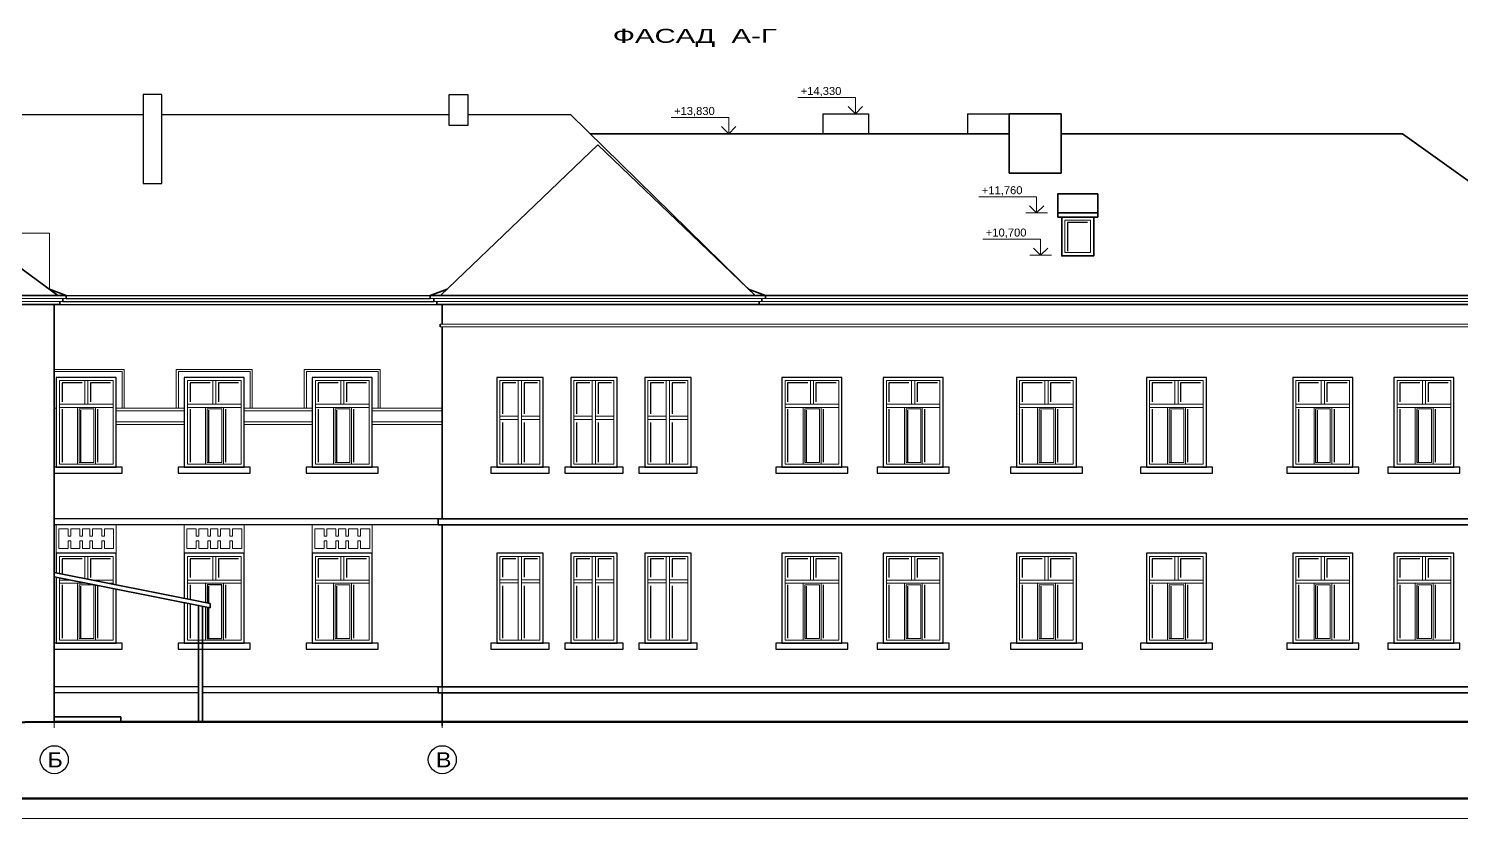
# Model space of a CAD drawing. Header units: millimetres. Extents: x 752233 to 2620908, y -654617 to -58944.
# Drawn here: x 1416703 to 1452518, y -312763 to -293011 of the extents above; entities that cross this region are included whole.
import ezdxf

# ---------------------------------------------------------------- set-up
doc = ezdxf.new("R2010")
doc.units = ezdxf.units.MM
doc.header["$LTSCALE"] = 90
doc.linetypes.add('DASHDOT', pattern=[25.4, 12.7, -6.35, 0, -6.35])
doc.layers.get('0').update_dxf_attribs({"lineweight": 15})
doc.layers.add('T', color=7, linetype='Continuous')
doc.styles.add('ar40', font='ar.shx', dxfattribs={"width": 0.8})
doc.styles.add('style2', font='ARIAL.TTF')

# ---------------------------------------------------------------- blocks, each defined once
blk = doc.blocks.new('otmet_tl')
at = {"color": 0, "linetype": 'ByBlock'}
for p, q in [((-16, 4.5), (0, 4.5)), ((0, 0), (0, 4.5)), ((-3, 0), (3, 0)), ((0, 0), (-2, 2)), ((2, 2), (0, 0))]:
    blk.add_line(p, q, dxfattribs=at)
at = {"color": 0, "linetype": 'ByBlock', "style": 'ar40', "width": 0.9}
blk.add_attdef('OTM', (-12.9, 5.7), '', height=2, dxfattribs=at)

msp = doc.modelspace()

# ---------------------------------------------------------------- linework, layer by layer
at = {"color": 250, "lineweight": 35}
for p, q in [((1411243.8, -295156), (1417436.1, -299682.9)), ((1441213.8, -296626.4), (1441213.8, -295140)), ((1441213.8, -295140), (1442513.8, -295140)), ((1442513.8, -295140), (1442513.8, -296626.4)), ((1430743, -295640), (1440173.8, -295640)), ((1435528.6, -295640), (1441213.8, -295640)), ((1442513.8, -295640), (1451043.8, -295640)), ((1442513.8, -295640), (1451043.8, -295640)), ((1451043.8, -295640), (1456695, -299682.9)), ((1430933.8, -295914.1), (1426996.2, -299682.9)), ((1430933.8, -295914.1), (1434860.7, -299682.9)), ((1441213.8, -296626.4), (1442513.8, -296626.4)), ((1404843.8, -299682.9), (1417643.8, -299682.9)), ((1417643.8, -299682.9), (1417220.9, -299525.6)), ((1417553.8, -299832.9), (1417553.8, -299757.9)), ((1417643.8, -299757.9), (1417643.8, -299682.9)), ((1426743.8, -299682.9), (1427166.8, -299525.6)), ((1426743.8, -299682.9), (1456943.8, -299682.9)), ((1426743.8, -299757.9), (1426743.8, -299682.9)), ((1426833.8, -299832.9), (1426833.8, -299757.9)), ((1435123.8, -299682.9), (1434700.9, -299525.6)), ((1435033.8, -299832.9), (1435033.8, -299757.9)), ((1435123.8, -299757.9), (1435123.8, -299682.9)), ((1405003.8, -299907.9), (1417483.8, -299907.9)), ((1417343.8, -310348), (1417343.8, -299907.9)), ((1417483.8, -299907.9), (1417483.8, -299832.9)), ((1426903.8, -299907.9), (1426903.8, -299832.9)), ((1426903.8, -299907.9), (1456783.8, -299907.9)), ((1427043.8, -300402.5), (1427043.8, -299907.9)), ((1434963.8, -299907.9), (1434963.8, -299832.9)), ((1426993.8, -300472.5), (1426993.8, -300402.5)), ((1427043.8, -305272.9), (1427043.8, -300472.5)), ((1426943.8, -305272.9), (1456743.8, -305272.9)), ((1426943.8, -305422.9), (1426943.8, -305272.9)), ((1426943.8, -305422.9), (1456743.8, -305422.9)), ((1427043.8, -309472.9), (1427043.8, -305422.9)), ((1421243.8, -307393), (1417343.8, -306616.9)), ((1421243.8, -307495), (1417343.8, -306718.9)), ((1420948, -310345.6), (1420948, -307436.1)), ((1421048, -310345.5), (1421048, -307456)), ((1421243.8, -307495), (1421243.8, -307393)), ((1426943.8, -309472.9), (1456743.8, -309472.9)), ((1426943.8, -309622.9), (1426943.8, -309472.9)), ((1426943.8, -309622.9), (1456743.8, -309622.9)), ((1427043.8, -309622.9), (1427043.8, -310448.9)), ((1419003.1, -310222.9), (1417343.8, -310222.9)), ((1419003.1, -310222.9), (1419003.1, -310345.4))]:
    msp.add_line(p, q, dxfattribs=at)
at = {"color": 250, "lineweight": 25}
for p, q in [((1412916.7, -295156), (1419564.3, -295156)), ((1420034.3, -295156), (1427213.8, -295156)), ((1427683.8, -295156), (1430250.1, -295156)), ((1430250.1, -295156), (1434860.7, -299682.9)), ((1440173.8, -295140), (1440173.8, -295640)), ((1440173.8, -295140), (1442213.8, -295140)), ((1417643.8, -299682.9), (1426743.8, -299682.9)), ((1417643.8, -299757.9), (1426743.8, -299757.9)), ((1417483.8, -299907.9), (1426903.8, -299907.9)), ((1417553.8, -299832.9), (1426833.8, -299832.9)), ((1426943.8, -305272.9), (1417343.8, -305272.9)), ((1426943.8, -305422.9), (1417343.8, -305422.9)), ((1420948, -309472.9), (1417343.8, -309472.9)), ((1420948, -309622.9), (1417343.8, -309622.9)), ((1426943.8, -309472.9), (1421048, -309472.9)), ((1426943.8, -309622.9), (1421048, -309622.9))]:
    msp.add_line(p, q, dxfattribs=at)
at = {"color": 7, "lineweight": 25}
for p, q in [((1436558.2, -295140), (1436558.2, -295640)), ((1436558.2, -295140), (1437698.2, -295140)), ((1437698.2, -295140), (1437698.2, -295640))]:
    msp.add_line(p, q, dxfattribs=at)
at = {"color": 250, "lineweight": 15}
for p, q in [((1417220.9, -298128.1), (1415309.2, -298128.1)), ((1417220.9, -298128.1), (1417220.9, -299525.6)), ((1404843.8, -299757.9), (1417643.8, -299757.9)), ((1426743.8, -299757.9), (1456943.8, -299757.9)), ((1404933.8, -299832.9), (1417553.8, -299832.9)), ((1426833.8, -299832.9), (1456853.8, -299832.9)), ((1456693.8, -300402.5), (1426993.8, -300402.5)), ((1456693.8, -300472.5), (1426993.8, -300472.5)), ((1418105.1, -301812.9), (1418105.1, -302404.1)), ((1418185.1, -301812.9), (1418185.1, -302404.1)), ((1421305.1, -301812.9), (1421305.1, -302404.1)), ((1421385.1, -301812.9), (1421385.1, -302404.1)), ((1424505.1, -301812.9), (1424505.1, -302404.1)), ((1424585.1, -301812.9), (1424585.1, -302404.1)), ((1428943.8, -301812.9), (1428943.8, -303902.9)), ((1429023.8, -301812.9), (1429023.8, -303902.9)), ((1430793.8, -301812.9), (1430793.8, -303902.9)), ((1430873.8, -301812.9), (1430873.8, -303902.9)), ((1432643.8, -301812.9), (1432643.8, -303902.9)), ((1432723.8, -301812.9), (1432723.8, -303902.9)), ((1436245.1, -301812.9), (1436245.1, -302404.1)), ((1436325.1, -301812.9), (1436325.1, -302404.1)), ((1438775.1, -301812.9), (1438775.1, -302404.1)), ((1438855.1, -301812.9), (1438855.1, -302404.1)), ((1442105.1, -301812.9), (1442105.1, -302404.1)), ((1442185.1, -301812.9), (1442185.1, -302404.1)), ((1445355.1, -301812.9), (1445355.1, -302404.1)), ((1445435.1, -301812.9), (1445435.1, -302404.1)), ((1449015.1, -301812.9), (1449015.1, -302404.1)), ((1449095.1, -301812.9), (1449095.1, -302404.1)), ((1451545.1, -301812.9), (1451545.1, -302404.1)), ((1451625.1, -301812.9), (1451625.1, -302404.1)), ((1417393.8, -302502.5), (1417343.8, -302502.5)), ((1418813.8, -302404.1), (1417473.8, -302404.1)), ((1418813.8, -302484.1), (1417473.8, -302484.1)), ((1419093.8, -302502.5), (1418893.8, -302502.5)), ((1420593.8, -302502.5), (1418893.8, -302502.5)), ((1420593.8, -302572.5), (1418893.8, -302572.5)), ((1420593.8, -302502.5), (1420393.8, -302502.5)), ((1422013.8, -302404.1), (1420673.8, -302404.1)), ((1422013.8, -302484.1), (1420673.8, -302484.1)), ((1422293.8, -302502.5), (1422093.8, -302502.5)), ((1423793.8, -302502.5), (1422093.8, -302502.5)), ((1423793.8, -302572.5), (1422093.8, -302572.5)), ((1423793.8, -302502.5), (1423593.8, -302502.5)), ((1425213.8, -302404.1), (1423873.8, -302404.1)), ((1425213.8, -302484.1), (1423873.8, -302484.1)), ((1425493.8, -302502.5), (1425293.8, -302502.5)), ((1427043.8, -302502.5), (1425293.8, -302502.5)), ((1427043.8, -302572.5), (1425293.8, -302572.5)), ((1436953.8, -302404.1), (1435613.8, -302404.1)), ((1436953.8, -302484.1), (1435613.8, -302484.1)), ((1439483.8, -302404.1), (1438143.8, -302404.1)), ((1439483.8, -302484.1), (1438143.8, -302484.1)), ((1442813.8, -302404.1), (1441473.8, -302404.1)), ((1442813.8, -302484.1), (1441473.8, -302484.1)), ((1446063.8, -302404.1), (1444723.8, -302404.1)), ((1446063.8, -302484.1), (1444723.8, -302484.1)), ((1449723.8, -302404.1), (1448383.8, -302404.1)), ((1449723.8, -302484.1), (1448383.8, -302484.1)), ((1452253.8, -302404.1), (1450913.8, -302404.1)), ((1452253.8, -302484.1), (1450913.8, -302484.1)), ((1420593.8, -302842.5), (1418893.8, -302842.5)), ((1420593.8, -302912.5), (1418893.8, -302912.5)), ((1423793.8, -302842.5), (1422093.8, -302842.5)), ((1423793.8, -302912.5), (1422093.8, -302912.5)), ((1427043.8, -302842.5), (1425293.8, -302842.5)), ((1427043.8, -302912.5), (1425293.8, -302912.5)), ((1428943.8, -302707.5), (1428483.8, -302707.5)), ((1428943.8, -302787.5), (1428483.8, -302787.5)), ((1429483.8, -302707.5), (1429023.8, -302707.5)), ((1429483.8, -302787.5), (1429023.8, -302787.5)), ((1430793.8, -302707.5), (1430333.8, -302707.5)), ((1430793.8, -302787.5), (1430333.8, -302787.5)), ((1431333.8, -302707.5), (1430873.8, -302707.5)), ((1431333.8, -302787.5), (1430873.8, -302787.5)), ((1432643.8, -302707.5), (1432183.8, -302707.5)), ((1432643.8, -302787.5), (1432183.8, -302787.5)), ((1433183.8, -302707.5), (1432723.8, -302707.5)), ((1433183.8, -302787.5), (1432723.8, -302787.5)), ((1417687, -305519.4), (1417687, -305707.5)), ((1417687, -305707.5), (1417757.9, -305707.5)), ((1417687, -305821.2), (1417757.9, -305821.2)), ((1417687, -305821.2), (1417687, -306009.3)), ((1417757.9, -305519.4), (1417757.9, -305707.5)), ((1417757.9, -305821.2), (1417757.9, -306009.3)), ((1417985.6, -305519.4), (1417985.6, -305707.5)), ((1417985.6, -305707.5), (1418051.4, -305707.5)), ((1417985.6, -305821.2), (1418051.4, -305821.2)), ((1417985.6, -305821.2), (1417985.6, -306009.3)), ((1418051.4, -305519.4), (1418051.4, -305707.5)), ((1418051.4, -305821.2), (1418051.4, -306009.3)), ((1418236, -305519.4), (1418236, -305707.5)), ((1418301.8, -305707.5), (1418236, -305707.5)), ((1418301.8, -305821.2), (1418236, -305821.2)), ((1418236, -305821.2), (1418236, -306009.3)), ((1418301.8, -305519.4), (1418301.8, -305707.5)), ((1418301.8, -305821.2), (1418301.8, -306009.3)), ((1418529.5, -305519.4), (1418529.5, -305707.5)), ((1418600.4, -305707.5), (1418529.5, -305707.5)), ((1418600.4, -305821.2), (1418529.5, -305821.2)), ((1418529.5, -305821.2), (1418529.5, -306009.3)), ((1418600.4, -305519.4), (1418600.4, -305707.5)), ((1418600.4, -305821.2), (1418600.4, -306009.3)), ((1420887, -305519.4), (1420887, -305707.5)), ((1420887, -305707.5), (1420957.9, -305707.5)), ((1420887, -305821.2), (1420957.9, -305821.2)), ((1420887, -305821.2), (1420887, -306009.3)), ((1420957.9, -305519.4), (1420957.9, -305707.5)), ((1420957.9, -305821.2), (1420957.9, -306009.3)), ((1421185.6, -305519.4), (1421185.6, -305707.5)), ((1421185.6, -305707.5), (1421251.4, -305707.5)), ((1421185.6, -305821.2), (1421251.4, -305821.2)), ((1421185.6, -305821.2), (1421185.6, -306009.3)), ((1421251.4, -305519.4), (1421251.4, -305707.5)), ((1421251.4, -305821.2), (1421251.4, -306009.3)), ((1421436, -305519.4), (1421436, -305707.5)), ((1421501.8, -305707.5), (1421436, -305707.5)), ((1421501.8, -305821.2), (1421436, -305821.2)), ((1421436, -305821.2), (1421436, -306009.3)), ((1421501.8, -305519.4), (1421501.8, -305707.5)), ((1421501.8, -305821.2), (1421501.8, -306009.3)), ((1421729.5, -305519.4), (1421729.5, -305707.5)), ((1421800.4, -305707.5), (1421729.5, -305707.5)), ((1421800.4, -305821.2), (1421729.5, -305821.2)), ((1421729.5, -305821.2), (1421729.5, -306009.3)), ((1421800.4, -305519.4), (1421800.4, -305707.5)), ((1421800.4, -305821.2), (1421800.4, -306009.3)), ((1424087, -305519.4), (1424087, -305707.5)), ((1424087, -305707.5), (1424157.9, -305707.5)), ((1424087, -305821.2), (1424157.9, -305821.2)), ((1424087, -305821.2), (1424087, -306009.3)), ((1424157.9, -305519.4), (1424157.9, -305707.5)), ((1424157.9, -305821.2), (1424157.9, -306009.3)), ((1424385.6, -305519.4), (1424385.6, -305707.5)), ((1424385.6, -305707.5), (1424451.4, -305707.5)), ((1424385.6, -305821.2), (1424451.4, -305821.2)), ((1424385.6, -305821.2), (1424385.6, -306009.3)), ((1424451.4, -305519.4), (1424451.4, -305707.5)), ((1424451.4, -305821.2), (1424451.4, -306009.3)), ((1424636, -305519.4), (1424636, -305707.5)), ((1424701.8, -305707.5), (1424636, -305707.5)), ((1424701.8, -305821.2), (1424636, -305821.2)), ((1424636, -305821.2), (1424636, -306009.3)), ((1424701.8, -305519.4), (1424701.8, -305707.5)), ((1424701.8, -305821.2), (1424701.8, -306009.3)), ((1424929.5, -305519.4), (1424929.5, -305707.5)), ((1425000.4, -305707.5), (1424929.5, -305707.5)), ((1425000.4, -305821.2), (1424929.5, -305821.2)), ((1424929.5, -305821.2), (1424929.5, -306009.3)), ((1425000.4, -305519.4), (1425000.4, -305707.5)), ((1425000.4, -305821.2), (1425000.4, -306009.3)), ((1418105.1, -306212.9), (1418105.1, -306768.4)), ((1418185.1, -306212.9), (1418185.1, -306784.3)), ((1421305.1, -306212.9), (1421305.1, -306804.1)), ((1421385.1, -306212.9), (1421385.1, -306804.1)), ((1424505.1, -306212.9), (1424505.1, -306804.1)), ((1424585.1, -306212.9), (1424585.1, -306804.1)), ((1428943.8, -306212.9), (1428943.8, -308302.9)), ((1429023.8, -306212.9), (1429023.8, -308302.9)), ((1430793.8, -306212.9), (1430793.8, -308302.9)), ((1430873.8, -306212.9), (1430873.8, -308302.9)), ((1432643.8, -306212.9), (1432643.8, -308302.9)), ((1432723.8, -306212.9), (1432723.8, -308302.9)), ((1436245.1, -306212.9), (1436245.1, -306804.1)), ((1436325.1, -306212.9), (1436325.1, -306804.1)), ((1438775.1, -306212.9), (1438775.1, -306804.1)), ((1438855.1, -306212.9), (1438855.1, -306804.1)), ((1442105.1, -306212.9), (1442105.1, -306804.1)), ((1442185.1, -306212.9), (1442185.1, -306804.1)), ((1445355.1, -306212.9), (1445355.1, -306804.1)), ((1445435.1, -306212.9), (1445435.1, -306804.1)), ((1449015.1, -306212.9), (1449015.1, -306804.1)), ((1449095.1, -306212.9), (1449095.1, -306804.1)), ((1451545.1, -306212.9), (1451545.1, -306804.1)), ((1451625.1, -306212.9), (1451625.1, -306804.1)), ((1417772.3, -306804.1), (1417473.8, -306804.1)), ((1418174.3, -306884.1), (1417473.8, -306884.1)), ((1418813.8, -306804.1), (1418284.7, -306804.1)), ((1418813.8, -306884.1), (1418686.7, -306884.1)), ((1422013.8, -306804.1), (1420673.8, -306804.1)), ((1422013.8, -306884.1), (1420673.8, -306884.1)), ((1425213.8, -306804.1), (1423873.8, -306804.1)), ((1425213.8, -306884.1), (1423873.8, -306884.1)), ((1428943.8, -306795.3), (1428483.8, -306795.3)), ((1428943.8, -306875.3), (1428483.8, -306875.3)), ((1429483.8, -306795.3), (1429023.8, -306795.3)), ((1429483.8, -306875.3), (1429023.8, -306875.3)), ((1430793.8, -306795.3), (1430333.8, -306795.3)), ((1430793.8, -306875.3), (1430333.8, -306875.3)), ((1431333.8, -306795.3), (1430873.8, -306795.3)), ((1431333.8, -306875.3), (1430873.8, -306875.3)), ((1432643.8, -306795.3), (1432183.8, -306795.3)), ((1432643.8, -306875.3), (1432183.8, -306875.3)), ((1433183.8, -306795.3), (1432723.8, -306795.3)), ((1433183.8, -306875.3), (1432723.8, -306875.3)), ((1436953.8, -306804.1), (1435613.8, -306804.1)), ((1436953.8, -306884.1), (1435613.8, -306884.1)), ((1439483.8, -306804.1), (1438143.8, -306804.1)), ((1439483.8, -306884.1), (1438143.8, -306884.1)), ((1442813.8, -306804.1), (1441473.8, -306804.1)), ((1442813.8, -306884.1), (1441473.8, -306884.1)), ((1446063.8, -306804.1), (1444723.8, -306804.1)), ((1446063.8, -306884.1), (1444723.8, -306884.1)), ((1449723.8, -306804.1), (1448383.8, -306804.1)), ((1449723.8, -306884.1), (1448383.8, -306884.1)), ((1452253.8, -306804.1), (1450913.8, -306804.1)), ((1452253.8, -306884.1), (1450913.8, -306884.1))]:
    msp.add_line(p, q, dxfattribs=at)
at = {"color": 1, "linetype": 'DASHDOT', "ltscale": 0.9}
for p, q in [((1417343.8, -309470.1), (1417343.8, -310946.1)), ((1427043.8, -309470.1), (1427043.8, -310946.1))]:
    msp.add_line(p, q, dxfattribs=at)
at = {"color": 250, "lineweight": 60}
for p, q in [((1401787.5, -310531.2), (1417343.8, -310348)), ((1417343.8, -310348), (1421243.8, -310345.4)), ((1421243.8, -310345.4), (1457220.4, -310350.6))]:
    msp.add_line(p, q, dxfattribs=at)
at = {"color": 7, "lineweight": 50}
msp.add_line((1395782, -312263.1), (1480837.4, -312263.1), dxfattribs=at)
at = {"color": 250, "linetype": 'ByBlock', "ltscale": 4}
msp.add_line((1394982, -312763.1), (1481337.4, -312763.1), dxfattribs=at)
at = {"color": 250, "lineweight": 25}
for points in [[(1420034.3, -294656), (1419564.3, -294656), (1419564.3, -296881.5), (1420034.3, -296881.5)], [(1427683.8, -295430.5), (1427213.8, -295430.5), (1427213.8, -294656), (1427683.8, -294656)], [(1418893.8, -301732.9), (1417393.8, -301732.9), (1417393.8, -303982.9), (1418893.8, -303982.9)], [(1422093.8, -301732.9), (1420593.8, -301732.9), (1420593.8, -303982.9), (1422093.8, -303982.9)], [(1425293.8, -301732.9), (1423793.8, -301732.9), (1423793.8, -303982.9), (1425293.8, -303982.9)], [(1422243.8, -303982.9), (1420443.8, -303982.9), (1420443.8, -304132.9), (1422243.8, -304132.9)], [(1425443.8, -303982.9), (1423643.8, -303982.9), (1423643.8, -304132.9), (1425443.8, -304132.9)], [(1425293.8, -306132.9), (1423793.8, -306132.9), (1423793.8, -308382.9), (1425293.8, -308382.9)], [(1422243.8, -308382.9), (1420443.8, -308382.9), (1420443.8, -308532.9), (1422243.8, -308532.9)], [(1425443.8, -308382.9), (1423643.8, -308382.9), (1423643.8, -308532.9), (1425443.8, -308532.9)]]:
    msp.add_lwpolyline(points, close=True, dxfattribs=at)
at = {"color": 250, "lineweight": 35}
for points in [[(1443428.1, -297146.8), (1442428.1, -297146.8), (1442428.1, -297622), (1443428.1, -297622)], [(1443428.1, -297622), (1442428.1, -297622), (1442428.1, -297724.2), (1443428.1, -297724.2)], [(1443328.1, -297724.2), (1442528.1, -297724.2), (1442528.1, -298694.1), (1443328.1, -298694.1)]]:
    msp.add_lwpolyline(points, close=True, dxfattribs=at)
at = {"color": 250, "lineweight": 15}
for points in [[(1443248.1, -297804.2), (1442608.1, -297804.2), (1442608.1, -298614.1), (1443248.1, -298614.1)], [(1418813.8, -301812.9), (1417473.8, -301812.9), (1417473.8, -303902.9), (1418813.8, -303902.9)], [(1422013.8, -301812.9), (1420673.8, -301812.9), (1420673.8, -303902.9), (1422013.8, -303902.9)], [(1425213.8, -301812.9), (1423873.8, -301812.9), (1423873.8, -303902.9), (1425213.8, -303902.9)], [(1429483.8, -301812.9), (1428483.8, -301812.9), (1428483.8, -303902.9), (1429483.8, -303902.9)], [(1431333.8, -301812.9), (1430333.8, -301812.9), (1430333.8, -303902.9), (1431333.8, -303902.9)], [(1433183.8, -301812.9), (1432183.8, -301812.9), (1432183.8, -303902.9), (1433183.8, -303902.9)], [(1436953.8, -301812.9), (1435613.8, -301812.9), (1435613.8, -303902.9), (1436953.8, -303902.9)], [(1439483.8, -301812.9), (1438143.8, -301812.9), (1438143.8, -303902.9), (1439483.8, -303902.9)], [(1442813.8, -301812.9), (1441473.8, -301812.9), (1441473.8, -303902.9), (1442813.8, -303902.9)], [(1446063.8, -301812.9), (1444723.8, -301812.9), (1444723.8, -303902.9), (1446063.8, -303902.9)], [(1449723.8, -301812.9), (1448383.8, -301812.9), (1448383.8, -303902.9), (1449723.8, -303902.9)], [(1452253.8, -301812.9), (1450913.8, -301812.9), (1450913.8, -303902.9), (1452253.8, -303902.9)], [(1418372.1, -302484.1), (1417925.6, -302484.1), (1417925.6, -303902.9), (1418372.1, -303902.9)], [(1418332.1, -302524.1), (1417965.6, -302524.1), (1417965.6, -303862.9), (1418332.1, -303862.9)], [(1421572.1, -302484.1), (1421125.6, -302484.1), (1421125.6, -303902.9), (1421572.1, -303902.9)], [(1421532.1, -302524.1), (1421165.6, -302524.1), (1421165.6, -303862.9), (1421532.1, -303862.9)], [(1424772.1, -302484.1), (1424325.6, -302484.1), (1424325.6, -303902.9), (1424772.1, -303902.9)], [(1424732.1, -302524.1), (1424365.6, -302524.1), (1424365.6, -303862.9), (1424732.1, -303862.9)], [(1436512.1, -302484.1), (1436065.6, -302484.1), (1436065.6, -303902.9), (1436512.1, -303902.9)], [(1436472.1, -302524.1), (1436105.6, -302524.1), (1436105.6, -303862.9), (1436472.1, -303862.9)], [(1439042.1, -302484.1), (1438595.6, -302484.1), (1438595.6, -303902.9), (1439042.1, -303902.9)], [(1439002.1, -302524.1), (1438635.6, -302524.1), (1438635.6, -303862.9), (1439002.1, -303862.9)], [(1442372.1, -302484.1), (1441925.6, -302484.1), (1441925.6, -303902.9), (1442372.1, -303902.9)], [(1442332.1, -302524.1), (1441965.6, -302524.1), (1441965.6, -303862.9), (1442332.1, -303862.9)], [(1445622.1, -302484.1), (1445175.6, -302484.1), (1445175.6, -303902.9), (1445622.1, -303902.9)], [(1445582.1, -302524.1), (1445215.6, -302524.1), (1445215.6, -303862.9), (1445582.1, -303862.9)], [(1449282.1, -302484.1), (1448835.6, -302484.1), (1448835.6, -303902.9), (1449282.1, -303902.9)], [(1449242.1, -302524.1), (1448875.6, -302524.1), (1448875.6, -303862.9), (1449242.1, -303862.9)], [(1451812.1, -302484.1), (1451365.6, -302484.1), (1451365.6, -303902.9), (1451812.1, -303902.9)], [(1451772.1, -302524.1), (1451405.6, -302524.1), (1451405.6, -303862.9), (1451772.1, -303862.9)], [(1417393.8, -305422.9), (1418893.8, -305422.9), (1418893.8, -306132.9), (1417393.8, -306132.9)], [(1420593.8, -305422.9), (1422093.8, -305422.9), (1422093.8, -306132.9), (1420593.8, -306132.9)], [(1423793.8, -305422.9), (1425293.8, -305422.9), (1425293.8, -306132.9), (1423793.8, -306132.9)], [(1425213.8, -306212.9), (1423873.8, -306212.9), (1423873.8, -308302.9), (1425213.8, -308302.9)], [(1429483.8, -306212.9), (1428483.8, -306212.9), (1428483.8, -308302.9), (1429483.8, -308302.9)], [(1431333.8, -306212.9), (1430333.8, -306212.9), (1430333.8, -308302.9), (1431333.8, -308302.9)], [(1433183.8, -306212.9), (1432183.8, -306212.9), (1432183.8, -308302.9), (1433183.8, -308302.9)], [(1436953.8, -306212.9), (1435613.8, -306212.9), (1435613.8, -308302.9), (1436953.8, -308302.9)], [(1439483.8, -306212.9), (1438143.8, -306212.9), (1438143.8, -308302.9), (1439483.8, -308302.9)], [(1442813.8, -306212.9), (1441473.8, -306212.9), (1441473.8, -308302.9), (1442813.8, -308302.9)], [(1446063.8, -306212.9), (1444723.8, -306212.9), (1444723.8, -308302.9), (1446063.8, -308302.9)], [(1449723.8, -306212.9), (1448383.8, -306212.9), (1448383.8, -308302.9), (1449723.8, -308302.9)], [(1452253.8, -306212.9), (1450913.8, -306212.9), (1450913.8, -308302.9), (1452253.8, -308302.9)], [(1418332.1, -306924.1), (1417965.6, -306924.1), (1417965.6, -308262.9), (1418332.1, -308262.9)], [(1424772.1, -306884.1), (1424325.6, -306884.1), (1424325.6, -308302.9), (1424772.1, -308302.9)], [(1424732.1, -306924.1), (1424365.6, -306924.1), (1424365.6, -308262.9), (1424732.1, -308262.9)], [(1436512.1, -306884.1), (1436065.6, -306884.1), (1436065.6, -308302.9), (1436512.1, -308302.9)], [(1436472.1, -306924.1), (1436105.6, -306924.1), (1436105.6, -308262.9), (1436472.1, -308262.9)], [(1439042.1, -306884.1), (1438595.6, -306884.1), (1438595.6, -308302.9), (1439042.1, -308302.9)], [(1439002.1, -306924.1), (1438635.6, -306924.1), (1438635.6, -308262.9), (1439002.1, -308262.9)], [(1442372.1, -306884.1), (1441925.6, -306884.1), (1441925.6, -308302.9), (1442372.1, -308302.9)], [(1442332.1, -306924.1), (1441965.6, -306924.1), (1441965.6, -308262.9), (1442332.1, -308262.9)], [(1445622.1, -306884.1), (1445175.6, -306884.1), (1445175.6, -308302.9), (1445622.1, -308302.9)], [(1445582.1, -306924.1), (1445215.6, -306924.1), (1445215.6, -308262.9), (1445582.1, -308262.9)], [(1449282.1, -306884.1), (1448835.6, -306884.1), (1448835.6, -308302.9), (1449282.1, -308302.9)], [(1449242.1, -306924.1), (1448875.6, -306924.1), (1448875.6, -308262.9), (1449242.1, -308262.9)], [(1451812.1, -306884.1), (1451365.6, -306884.1), (1451365.6, -308302.9), (1451812.1, -308302.9)], [(1451772.1, -306924.1), (1451405.6, -306924.1), (1451405.6, -308262.9), (1451772.1, -308262.9)]]:
    msp.add_lwpolyline(points, close=True, dxfattribs=at)
at = {"color": 250, "lineweight": 30}
for points in [[(1443174, -297861.4), (1442670.8, -297861.4), (1442670.8, -298573.7)], [(1428881.1, -301870), (1428546.5, -301870), (1428546.5, -302643.5)], [(1429421.1, -301870), (1429086.5, -301870), (1429086.5, -302646.7)], [(1430731.1, -301870), (1430396.5, -301870), (1430396.5, -302643.5)], [(1431271.1, -301870), (1430936.5, -301870), (1430936.5, -302646.7)], [(1432581.1, -301870), (1432246.5, -301870), (1432246.5, -302643.5)], [(1433121.1, -301870), (1432786.5, -301870), (1432786.5, -302646.7)], [(1436179.8, -301870), (1435676.6, -301870), (1435676.6, -302342.3)], [(1436891.2, -301870), (1436385.3, -301870), (1436385.3, -302342.3)], [(1438709.8, -301870), (1438206.6, -301870), (1438206.6, -302342.3)], [(1439421.2, -301870), (1438915.3, -301870), (1438915.3, -302342.3)], [(1442039.8, -301870), (1441536.6, -301870), (1441536.6, -302342.3)], [(1442751.2, -301870), (1442245.3, -301870), (1442245.3, -302342.3)], [(1445289.8, -301870), (1444786.6, -301870), (1444786.6, -302342.3)], [(1446001.2, -301870), (1445495.3, -301870), (1445495.3, -302342.3)], [(1448949.8, -301870), (1448446.6, -301870), (1448446.6, -302342.3)], [(1449661.2, -301870), (1449155.3, -301870), (1449155.3, -302342.3)], [(1451479.8, -301870), (1450976.6, -301870), (1450976.6, -302342.3)], [(1452191.2, -301870), (1451685.3, -301870), (1451685.3, -302342.3)], [(1435676.6, -302526), (1435676.6, -303854.3)], [(1436142.3, -302557.4), (1436142.3, -303854.3)], [(1436564.8, -302526), (1436564.8, -303854.3)], [(1438206.6, -302526), (1438206.6, -303854.3)], [(1438672.3, -302557.4), (1438672.3, -303854.3)], [(1439094.8, -302526), (1439094.8, -303854.3)], [(1441536.6, -302526), (1441536.6, -303854.3)], [(1442002.3, -302557.4), (1442002.3, -303854.3)], [(1442424.8, -302526), (1442424.8, -303854.3)], [(1444786.6, -302526), (1444786.6, -303854.3)], [(1445252.3, -302557.4), (1445252.3, -303854.3)], [(1445674.8, -302526), (1445674.8, -303854.3)], [(1448446.6, -302526), (1448446.6, -303854.3)], [(1448912.3, -302557.4), (1448912.3, -303854.3)], [(1449334.8, -302526), (1449334.8, -303854.3)], [(1450976.6, -302526), (1450976.6, -303854.3)], [(1451442.3, -302557.4), (1451442.3, -303854.3)], [(1451864.8, -302526), (1451864.8, -303854.3)], [(1428546.5, -302860.7), (1428546.5, -303854.3)], [(1429086.5, -302861.3), (1429086.5, -303854.3)], [(1430396.5, -302860.7), (1430396.5, -303854.3)], [(1430936.5, -302861.3), (1430936.5, -303854.3)], [(1432246.5, -302860.7), (1432246.5, -303854.3)], [(1432786.5, -302861.3), (1432786.5, -303854.3)], [(1428881.1, -306270), (1428546.5, -306270), (1428546.5, -306731.3)], [(1429421.1, -306270), (1429086.5, -306270), (1429086.5, -306731.3)], [(1430731.1, -306270), (1430396.5, -306270), (1430396.5, -306731.3)], [(1431271.1, -306270), (1430936.5, -306270), (1430936.5, -306731.3)], [(1432581.1, -306270), (1432246.5, -306270), (1432246.5, -306731.3)], [(1433121.1, -306270), (1432786.5, -306270), (1432786.5, -306731.3)], [(1436179.8, -306270), (1435676.6, -306270), (1435676.6, -306742.3)], [(1436891.2, -306270), (1436385.3, -306270), (1436385.3, -306742.3)], [(1438709.8, -306270), (1438206.6, -306270), (1438206.6, -306742.3)], [(1439421.2, -306270), (1438915.3, -306270), (1438915.3, -306742.3)], [(1442039.8, -306270), (1441536.6, -306270), (1441536.6, -306742.3)], [(1442751.2, -306270), (1442245.3, -306270), (1442245.3, -306742.3)], [(1445289.8, -306270), (1444786.6, -306270), (1444786.6, -306742.3)], [(1446001.2, -306270), (1445495.3, -306270), (1445495.3, -306742.3)], [(1448949.8, -306270), (1448446.6, -306270), (1448446.6, -306742.3)], [(1449661.2, -306270), (1449155.3, -306270), (1449155.3, -306742.3)], [(1451479.8, -306270), (1450976.6, -306270), (1450976.6, -306742.3)], [(1452191.2, -306270), (1451685.3, -306270), (1451685.3, -306742.3)], [(1435676.6, -306926), (1435676.6, -308254.3)], [(1436564.8, -306926), (1436564.8, -308254.3)], [(1438206.6, -306926), (1438206.6, -308254.3)], [(1439094.8, -306926), (1439094.8, -308254.3)], [(1441536.6, -306926), (1441536.6, -308254.3)], [(1442424.8, -306926), (1442424.8, -308254.3)], [(1444786.6, -306926), (1444786.6, -308254.3)], [(1445674.8, -306926), (1445674.8, -308254.3)], [(1448446.6, -306926), (1448446.6, -308254.3)], [(1449334.8, -306926), (1449334.8, -308254.3)], [(1450976.6, -306926), (1450976.6, -308254.3)], [(1451864.8, -306926), (1451864.8, -308254.3)], [(1428546.5, -306948.5), (1428546.5, -308254.3)], [(1429086.5, -306948.5), (1429086.5, -308254.3)], [(1430396.5, -306948.5), (1430396.5, -308254.3)], [(1430936.5, -306948.5), (1430936.5, -308254.3)], [(1432246.5, -306948.5), (1432246.5, -308254.3)], [(1432786.5, -306948.5), (1432786.5, -308254.3)], [(1436142.3, -306957.4), (1436142.3, -308254.3)], [(1438672.3, -306957.4), (1438672.3, -308254.3)], [(1442002.3, -306957.4), (1442002.3, -308254.3)], [(1445252.3, -306957.4), (1445252.3, -308254.3)], [(1448912.3, -306957.4), (1448912.3, -308254.3)], [(1451442.3, -306957.4), (1451442.3, -308254.3)]]:
    msp.add_lwpolyline(points, dxfattribs=at)
at = {"color": 250, "lineweight": 15}
for points in [[(1419093.8, -302502.5), (1419093.8, -301532.9), (1417343.8, -301532.9)], [(1422293.8, -302502.5), (1422293.8, -301532.9), (1420393.8, -301532.9), (1420393.8, -302502.5)], [(1425493.8, -302502.5), (1425493.8, -301532.9), (1423593.8, -301532.9), (1423593.8, -302502.5)], [(1419037.1, -302502.5), (1419037.1, -301589.7), (1417343.8, -301589.7)], [(1422237.1, -302502.5), (1422237.1, -301589.7), (1420450.6, -301589.7), (1420450.6, -302502.5)], [(1425437.1, -302502.5), (1425437.1, -301589.7), (1423650.6, -301589.7), (1423650.6, -302502.5)], [(1417687, -306009.3), (1417459.7, -306009.3), (1417459.7, -305519.4), (1417687, -305519.4)], [(1417757.9, -305519.4), (1417985.6, -305519.4)], [(1418051.4, -305519.4), (1418236, -305519.4)], [(1418529.5, -305519.4), (1418301.8, -305519.4)], [(1418600.4, -306009.3), (1418828, -306009.3), (1418828, -305519.4), (1418600.4, -305519.4)], [(1420887, -306009.3), (1420659.7, -306009.3), (1420659.7, -305519.4), (1420887, -305519.4)], [(1420957.9, -305519.4), (1421185.6, -305519.4)], [(1421251.4, -305519.4), (1421436, -305519.4)], [(1421729.5, -305519.4), (1421501.8, -305519.4)], [(1421800.4, -306009.3), (1422028, -306009.3), (1422028, -305519.4), (1421800.4, -305519.4)], [(1424087, -306009.3), (1423859.7, -306009.3), (1423859.7, -305519.4), (1424087, -305519.4)], [(1424157.9, -305519.4), (1424385.6, -305519.4)], [(1424451.4, -305519.4), (1424636, -305519.4)], [(1424929.5, -305519.4), (1424701.8, -305519.4)], [(1425000.4, -306009.3), (1425228, -306009.3), (1425228, -305519.4), (1425000.4, -305519.4)], [(1418813.8, -306909.4), (1418813.8, -306212.9), (1417473.8, -306212.9), (1417473.8, -306642.8)], [(1417985.6, -306009.3), (1417757.9, -306009.3)], [(1418236, -306009.3), (1418051.4, -306009.3)], [(1418301.8, -306009.3), (1418529.5, -306009.3)], [(1420673.8, -307381.5), (1420673.8, -308302.9), (1422013.8, -308302.9), (1422013.8, -306212.9), (1420673.8, -306212.9), (1420673.8, -307279.6)], [(1421185.6, -306009.3), (1420957.9, -306009.3)], [(1421436, -306009.3), (1421251.4, -306009.3)], [(1421501.8, -306009.3), (1421729.5, -306009.3)], [(1424385.6, -306009.3), (1424157.9, -306009.3)], [(1424636, -306009.3), (1424451.4, -306009.3)], [(1424701.8, -306009.3), (1424929.5, -306009.3)], [(1417473.8, -306744.7), (1417473.8, -308302.9), (1418813.8, -308302.9), (1418813.8, -307011.4)], [(1418174.3, -306884.1), (1417925.6, -306884.1), (1417925.6, -308302.9), (1418372.1, -308302.9), (1418372.1, -306923.5)], [(1421125.6, -307471.4), (1421125.6, -308302.9), (1421572.1, -308302.9), (1421572.1, -306884.1), (1421125.6, -306884.1), (1421125.6, -307369.5)]]:
    msp.add_lwpolyline(points, dxfattribs=at)
at = {"color": 250, "lineweight": 25}
for points in [[(1418039.8, -301870), (1417536.6, -301870), (1417536.6, -302342.3)], [(1418751.2, -301870), (1418245.3, -301870), (1418245.3, -302342.3)], [(1421239.8, -301870), (1420736.6, -301870), (1420736.6, -302342.3)], [(1421951.2, -301870), (1421445.3, -301870), (1421445.3, -302342.3)], [(1424439.8, -301870), (1423936.6, -301870), (1423936.6, -302342.3)], [(1425151.2, -301870), (1424645.3, -301870), (1424645.3, -302342.3)], [(1417536.6, -302526), (1417536.6, -303854.3)], [(1418002.3, -302557.4), (1418002.3, -303854.3)], [(1418424.8, -302526), (1418424.8, -303854.3)], [(1420736.6, -302526), (1420736.6, -303854.3)], [(1421202.3, -302557.4), (1421202.3, -303854.3)], [(1421624.8, -302526), (1421624.8, -303854.3)], [(1423936.6, -302526), (1423936.6, -303854.3)], [(1424402.3, -302557.4), (1424402.3, -303854.3)], [(1424824.8, -302526), (1424824.8, -303854.3)], [(1417343.8, -304132.9), (1419043.8, -304132.9), (1419043.8, -303982.9), (1417343.8, -303982.9)], [(1418893.8, -306925.4), (1418893.8, -306132.9), (1417393.8, -306132.9), (1417393.8, -306626.9)], [(1420593.8, -307365.6), (1420593.8, -308382.9), (1422093.8, -308382.9), (1422093.8, -306132.9), (1420593.8, -306132.9), (1420593.8, -307263.6)], [(1418039.8, -306270), (1417536.6, -306270), (1417536.6, -306655.3)], [(1418751.2, -306270), (1418245.3, -306270), (1418245.3, -306742.3)], [(1421239.8, -306270), (1420736.6, -306270), (1420736.6, -306742.3)], [(1421951.2, -306270), (1421445.3, -306270), (1421445.3, -306742.3)], [(1424439.8, -306270), (1423936.6, -306270), (1423936.6, -306742.3)], [(1425151.2, -306270), (1424645.3, -306270), (1424645.3, -306742.3)], [(1417393.8, -306728.8), (1417393.8, -308382.9), (1418893.8, -308382.9), (1418893.8, -307027.3)], [(1417536.6, -306926), (1417536.6, -308254.3)], [(1418424.8, -306934), (1418424.8, -308254.3)], [(1420736.6, -306926), (1420736.6, -307292)], [(1421165.6, -307479.4), (1421165.6, -308262.9), (1421532.1, -308262.9), (1421532.1, -306924.1), (1421165.6, -306924.1), (1421165.6, -307377.4)], [(1421624.8, -306926), (1421624.8, -308254.3)], [(1423936.6, -306926), (1423936.6, -308254.3)], [(1424824.8, -306926), (1424824.8, -308254.3)], [(1418002.3, -306957.4), (1418002.3, -308254.3)], [(1421202.3, -306957.4), (1421202.3, -307384.7)], [(1424402.3, -306957.4), (1424402.3, -308254.3)], [(1420736.6, -307394), (1420736.6, -308254.3)], [(1421202.3, -307486.7), (1421202.3, -308254.3)], [(1417343.8, -308532.9), (1419043.8, -308532.9), (1419043.8, -308382.9), (1417343.8, -308382.9)]]:
    msp.add_lwpolyline(points, dxfattribs=at)
at = {"color": 250, "lineweight": 30}
for points in [[(1429563.8, -301732.9), (1428403.8, -301732.9), (1428403.8, -303982.9), (1429563.8, -303982.9)], [(1431413.8, -301732.9), (1430253.8, -301732.9), (1430253.8, -303982.9), (1431413.8, -303982.9)], [(1433263.8, -301732.9), (1432103.8, -301732.9), (1432103.8, -303982.9), (1433263.8, -303982.9)], [(1437033.8, -301732.9), (1435533.8, -301732.9), (1435533.8, -303982.9), (1437033.8, -303982.9)], [(1439563.8, -301732.9), (1438063.8, -301732.9), (1438063.8, -303982.9), (1439563.8, -303982.9)], [(1442893.8, -301732.9), (1441393.8, -301732.9), (1441393.8, -303982.9), (1442893.8, -303982.9)], [(1446143.8, -301732.9), (1444643.8, -301732.9), (1444643.8, -303982.9), (1446143.8, -303982.9)], [(1449803.8, -301732.9), (1448303.8, -301732.9), (1448303.8, -303982.9), (1449803.8, -303982.9)], [(1452333.8, -301732.9), (1450833.8, -301732.9), (1450833.8, -303982.9), (1452333.8, -303982.9)], [(1429713.8, -303982.9), (1428253.8, -303982.9), (1428253.8, -304132.9), (1429713.8, -304132.9)], [(1431563.8, -303982.9), (1430103.8, -303982.9), (1430103.8, -304132.9), (1431563.8, -304132.9)], [(1433413.8, -303982.9), (1431953.8, -303982.9), (1431953.8, -304132.9), (1433413.8, -304132.9)], [(1437183.8, -303982.9), (1435383.8, -303982.9), (1435383.8, -304132.9), (1437183.8, -304132.9)], [(1439713.8, -303982.9), (1437913.8, -303982.9), (1437913.8, -304132.9), (1439713.8, -304132.9)], [(1443043.8, -303982.9), (1441243.8, -303982.9), (1441243.8, -304132.9), (1443043.8, -304132.9)], [(1446293.8, -303982.9), (1444493.8, -303982.9), (1444493.8, -304132.9), (1446293.8, -304132.9)], [(1449953.8, -303982.9), (1448153.8, -303982.9), (1448153.8, -304132.9), (1449953.8, -304132.9)], [(1452483.8, -303982.9), (1450683.8, -303982.9), (1450683.8, -304132.9), (1452483.8, -304132.9)], [(1429563.8, -306132.9), (1428403.8, -306132.9), (1428403.8, -308382.9), (1429563.8, -308382.9)], [(1431413.8, -306132.9), (1430253.8, -306132.9), (1430253.8, -308382.9), (1431413.8, -308382.9)], [(1433263.8, -306132.9), (1432103.8, -306132.9), (1432103.8, -308382.9), (1433263.8, -308382.9)], [(1437033.8, -306132.9), (1435533.8, -306132.9), (1435533.8, -308382.9), (1437033.8, -308382.9)], [(1439563.8, -306132.9), (1438063.8, -306132.9), (1438063.8, -308382.9), (1439563.8, -308382.9)], [(1442893.8, -306132.9), (1441393.8, -306132.9), (1441393.8, -308382.9), (1442893.8, -308382.9)], [(1446143.8, -306132.9), (1444643.8, -306132.9), (1444643.8, -308382.9), (1446143.8, -308382.9)], [(1449803.8, -306132.9), (1448303.8, -306132.9), (1448303.8, -308382.9), (1449803.8, -308382.9)], [(1452333.8, -306132.9), (1450833.8, -306132.9), (1450833.8, -308382.9), (1452333.8, -308382.9)], [(1429713.8, -308382.9), (1428253.8, -308382.9), (1428253.8, -308532.9), (1429713.8, -308532.9)], [(1431563.8, -308382.9), (1430103.8, -308382.9), (1430103.8, -308532.9), (1431563.8, -308532.9)], [(1433413.8, -308382.9), (1431953.8, -308382.9), (1431953.8, -308532.9), (1433413.8, -308532.9)], [(1437183.8, -308382.9), (1435383.8, -308382.9), (1435383.8, -308532.9), (1437183.8, -308532.9)], [(1439713.8, -308382.9), (1437913.8, -308382.9), (1437913.8, -308532.9), (1439713.8, -308532.9)], [(1443043.8, -308382.9), (1441243.8, -308382.9), (1441243.8, -308532.9), (1443043.8, -308532.9)], [(1446293.8, -308382.9), (1444493.8, -308382.9), (1444493.8, -308532.9), (1446293.8, -308532.9)], [(1449953.8, -308382.9), (1448153.8, -308382.9), (1448153.8, -308532.9), (1449953.8, -308532.9)], [(1452483.8, -308382.9), (1450683.8, -308382.9), (1450683.8, -308532.9), (1452483.8, -308532.9)]]:
    msp.add_lwpolyline(points, close=True, dxfattribs=at)
at = {"color": 7, "lineweight": 30, "ltscale": 2}
for centre in [(1417343.7, -311296.1), (1427043.7, -311296.1)]:
    msp.add_circle(centre, 350, dxfattribs=at)

# ---------------------------------------------------------------- block references
at = {"color": 5, "lineweight": 20, "ltscale": 0.9}
ref = msp.add_blockref('otmet_tl', (1437370.7, -295140), dxfattribs=dict(at, xscale=90, yscale=90, zscale=200))
ref.add_attrib('OTM', '+14,330', (1436001.9, -294670.5), dxfattribs={"color": 0, "linetype": 'ByBlock', "height": 200, "style": 'style2'})
ref = msp.add_blockref('otmet_tl', (1434205.1, -295640), dxfattribs=dict(at, xscale=90, yscale=90, zscale=200))
ref.add_attrib('OTM', '+13,830', (1432836.3, -295170.5), dxfattribs={"color": 0, "linetype": 'ByBlock', "height": 200, "style": 'style2'})
ref = msp.add_blockref('otmet_tl', (1441898.7, -297622), dxfattribs=dict(at, xscale=90, yscale=90, zscale=200))
ref.add_attrib('OTM', '+11,760', (1440529.9, -297152.6), dxfattribs={"color": 0, "linetype": 'ByBlock', "height": 200, "style": 'style2'})
ref = msp.add_blockref('otmet_tl', (1441998.7, -298680.6), dxfattribs=dict(at, xscale=90, yscale=90, zscale=200))
ref.add_attrib('OTM', '+10,700', (1440629.9, -298211.1), dxfattribs={"color": 0, "linetype": 'ByBlock', "height": 200, "style": 'style2'})

# ---------------------------------------------------------------- texts
at = {"color": 7, "linetype": 'Continuous', "style": 'style2', "width": 1.1}
for s, p in [('Б', (1417172.7, -311488)), ('В', (1426882.6, -311488))]:
    msp.add_text(s, height=380, dxfattribs=at).set_placement(p)
at = {"layer": 'T', "color": 7, "linetype": 'Continuous', "style": 'style2', "width": 1.5}
msp.add_text('ФАСАД  А-Г', height=350, dxfattribs=at).set_placement((1431303.3, -293366.2))

doc.saveas('drawing.dxf')
